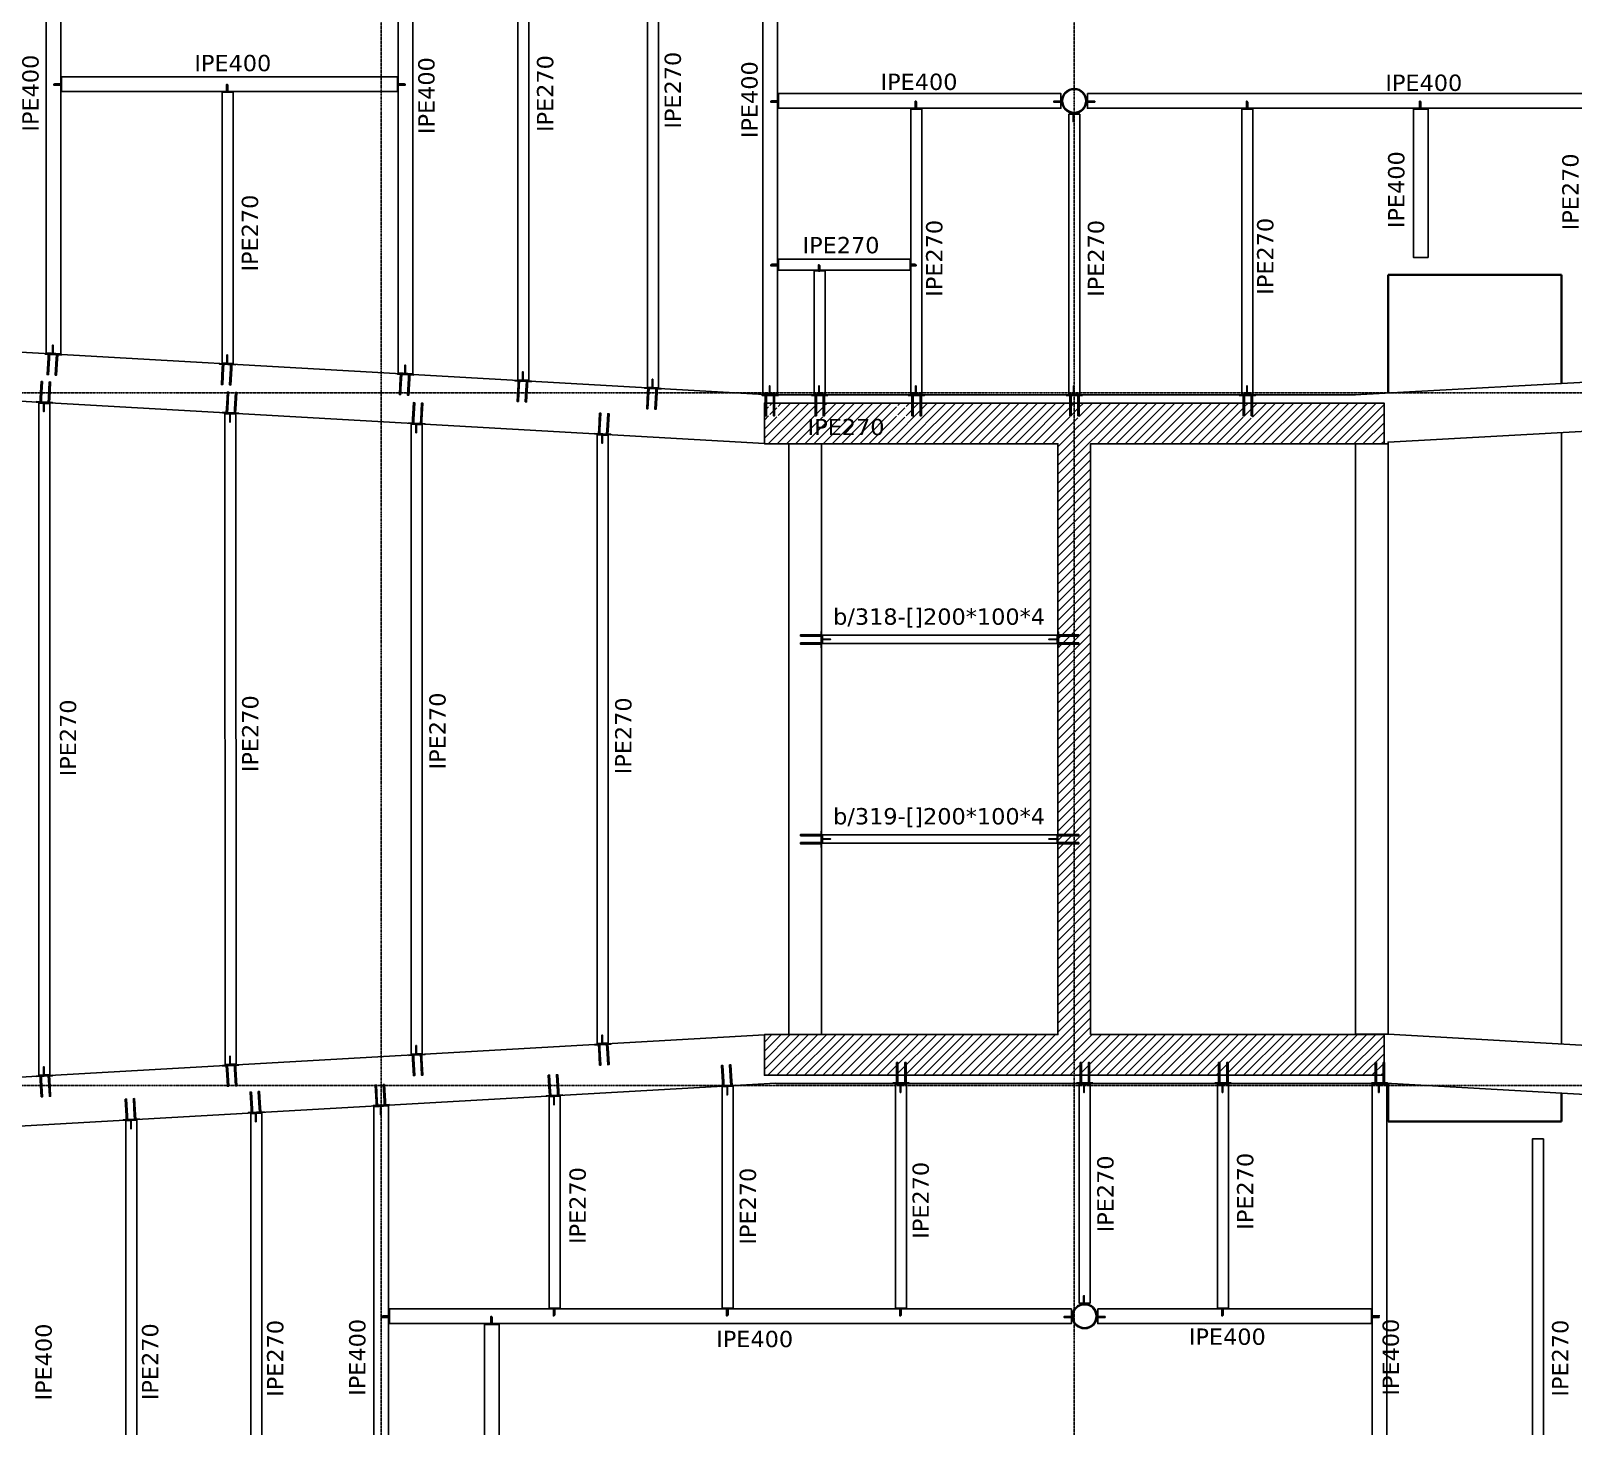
# Model space of a CAD drawing. Header units: millimetres. Extents: x -12345 to 95575, y -10708 to 31862.
# Drawn here: x 29701 to 48620, y 4320 to 21443 of the extents above; entities that cross this region are included whole.
import ezdxf
from ezdxf.enums import TextEntityAlignment as Align

# ---------------------------------------------------------------- set-up
doc = ezdxf.new("R2010")
doc.units = ezdxf.units.MM
doc.header["$LTSCALE"] = 0.95
doc.linetypes.add('DXK_LINE_DOT3', pattern=[5.9187, 2.979, -0.9799, 0.9799, -0.9799])
for name, color, linetype, lineweight in [('E_COLUMNAS-1', 1, 'Continuous', 25), ('E_COLUMNAS-3', 1, 'Continuous', 35), ('E_MUROS', 2, 'Continuous', 18), ('E_MUROS-1', 2, 'Continuous', 35), ('E_TEXTO', 3, 'Continuous', 9), ('E_VIGAS-1', 5, 'Continuous', 25), ('HCB_VIGAS', 4, 'Continuous', 25), ('S-COLS-HDLN-1', 52, 'Continuous', 9)]:
    doc.layers.add(name, color=color, linetype=linetype, lineweight=lineweight)
for name, color, linetype in [('HCB-ACH_PANT', 253, 'Continuous'), ('HCB-EJES', 1, 'Continuous'), ('HCB-PLATINAS', 5, 'Continuous'), ('HCB_PANTALLAS', 6, 'Continuous')]:
    doc.layers.add(name, color=color, linetype=linetype)
doc.styles.add('VERDANA', font='verdana.ttf')

# ---------------------------------------------------------------- blocks, each defined once
blk = doc.blocks.new('EST_SCM_COLUMNA-METALICA-SECCION-CIRCULAR - EST_SCM_COLUMNA-TUBULAR-CIRCULAR_PTEØ_12__e_10_3mm-V9-_22_00m_N_E_-NIVEL-6 DOC')
at = {"layer": 'S-COLS-HDLN-1'}
h = blk.add_hatch(dxfattribs=at)
h.set_pattern_fill('FP_7', color=256, style=0, pattern_type=2)
h.set_pattern_definition([(135, (40.035, -146.331), (-0.15909903, -0.15909903), [])])
h.paths.add_polyline_path([(0.022, -0.151), (0.063, -0.139), (0.1, -0.115), (0.128, -0.082), (0.146, -0.041), (0.152, 0), (0.144, 0.048), (0.128, 0.082), (0.1, 0.115), (0.059, 0.14), (0.02, 0.151), (-0.022, 0.151), (-0.063, 0.139), (-0.1, 0.115), (-0.131, 0.077), (-0.147, 0.04), (-0.152, 0), (-0.144, -0.048), (-0.128, -0.082), (-0.1, -0.115), (-0.059, -0.14), (-0.02, -0.151), (0.02, -0.151)])
h.paths.add_polyline_path([(-0.02, -0.141), (-0.063, -0.127), (-0.093, -0.107), (-0.121, -0.073), (-0.136, -0.04), (-0.142, 0), (-0.135, 0.043), (-0.12, 0.077), (-0.093, 0.107), (-0.059, 0.129), (-0.02, 0.141), (0.022, 0.14), (0.063, 0.127), (0.093, 0.107), (0.12, 0.077), (0.136, 0.04), (0.142, 0), (0.136, -0.04), (0.12, -0.077), (0.093, -0.107), (0.059, -0.129), (0.02, -0.141)])
at = {"layer": 'E_COLUMNAS-1'}
for radius, start, end in [(0.152, 360, 180), (0.152, 180, 360), (0.142, 0, 180), (0.142, 180, 0)]:
    blk.add_arc((0, 0), radius, start, end, dxfattribs=at)
blk = doc.blocks.new('EST_SCM_COLUMNA-METALICA-SECCION-CIRCULAR - EST_SCM_COLUMNA-TUBULAR-CIRCULAR_PTEØ_12__e_10_3mm-V25-_22_00m_N_E_-NIVEL-6 DOC')
at = {"layer": 'S-COLS-HDLN-1'}
h = blk.add_hatch(dxfattribs=at)
h.set_pattern_fill('FP_24', color=256, style=0, pattern_type=2)
h.set_pattern_definition([(135, (40.162, -161.244), (-0.15909903, -0.15909903), [])])
h.paths.add_polyline_path([(0.02, -0.151), (0.022, -0.151), (0.065, -0.138), (0.1, -0.115), (0.128, -0.082), (0.146, -0.041), (0.152, 0), (0.144, 0.048), (0.128, 0.082), (0.1, 0.115), (0.059, 0.14), (0.02, 0.151), (-0.028, 0.149), (-0.063, 0.139), (-0.1, 0.115), (-0.131, 0.077), (-0.147, 0.04), (-0.152, 0), (-0.144, -0.048), (-0.128, -0.082), (-0.1, -0.115), (-0.059, -0.14), (-0.017, -0.151), (0.02, -0.151)])
h.paths.add_polyline_path([(-0.02, -0.141), (-0.063, -0.127), (-0.093, -0.107), (-0.12, -0.077), (-0.136, -0.04), (-0.142, 0), (-0.135, 0.043), (-0.12, 0.077), (-0.093, 0.107), (-0.059, 0.129), (-0.02, 0.141), (0.022, 0.14), (0.063, 0.127), (0.093, 0.107), (0.12, 0.077), (0.136, 0.04), (0.142, 0), (0.136, -0.041), (0.12, -0.077), (0.093, -0.107), (0.059, -0.129), (0.016, -0.141), (-0.02, -0.141)])
at = {"layer": 'E_COLUMNAS-1'}
for radius, start, end in [(0.152, 360, 180), (0.152, 180, 360), (0.142, 0, 180), (0.142, 180, 0)]:
    blk.add_arc((0, 0), radius, start, end, dxfattribs=at)

msp = doc.modelspace()

# ---------------------------------------------------------------- hatches: boundary and pattern name
at = {"layer": 'E_MUROS'}
h = msp.add_hatch(dxfattribs=at)
h.set_pattern_fill('FP_4', color=256, scale=1000, style=0, pattern_type=2)
h.set_pattern_definition([(135, (82662.1, -140662.42), (-159.09903, -159.09903), [])])
h.paths.add_polyline_path([(42300.2, 9125.2), (42300.2, 9125.2), (42300.2, 9125.2)])
h.paths.add_polyline_path([(42300.2, 11575.2), (42300.2, 11575.2), (42300.2, 11795.2)])
at = {"layer": 'HCB-ACH_PANT'}
h = msp.add_hatch(dxfattribs=at)
h.set_pattern_fill('ANSI31', color=256, scale=25)
h.set_pattern_definition([(45, (-13332.36, -5955.66), (-56.1266, 56.1266), [])])
h.paths.add_polyline_path([(46300.2, 16875.2), (44724.4, 16875.2), (44724.4, 16869.2), (44686.5, 16869.2), (44686.5, 16823.7), (44686.5, 16619.2), (44670.5, 16619.2), (44670.5, 16823.7), (44670.5, 16869.2), (44586.5, 16869.2), (44586.5, 16823.7), (44586.5, 16619.2), (44570.5, 16619.2), (44570.5, 16823.7), (44570.5, 16869.2), (44524.4, 16869.2), (42599.5, 16871.1), (42599.5, 16869.2), (42561.5, 16869.2), (42561.5, 16823.7), (42561.5, 16619.2), (42545.5, 16619.2), (42545.5, 16823.7), (42545.5, 16869.2), (42500, 16869.2), (42500, 14031.2), (42556.2, 14031.2), (42556.2, 14015.2), (42500, 14015.2), (42500, 13931.2), (42556.2, 13931.2), (42556.2, 13915.2), (42500, 13915.2), (42500, 11581.2), (42556.2, 11581.2), (42556.2, 11565.2), (42500, 11565.2), (42500, 11481.2), (42556.2, 11481.2), (42556.2, 11465.2), (42500, 11465.2), (42500, 8625.2), (46300.2, 8625.2), (46300.2, 9125.2), (42700.2, 9125.2), (42700.2, 16375.2), (46300.2, 16375.2)])
h.paths.add_polyline_path([(42445.5, 16823.7), (42445.5, 16869.2), (42399.5, 16869.2), (40474.4, 16872.3), (40474.4, 16869.2), (40436.5, 16869.2), (40436.5, 16823.7), (40436.5, 16619.2), (40420.5, 16619.2), (40420.5, 16823.7), (40420.5, 16869.2), (40336.5, 16869.2), (40336.5, 16823.7), (40336.5, 16619.2), (40320.5, 16619.2), (40320.5, 16823.7), (40320.5, 16869.2), (40274.4, 16869.2), (39468.1, 16872.2), (39468.1, 16869.2), (39430.2, 16869.2), (39430.2, 16823.7), (39430.2, 16619.2), (39414.2, 16619.2), (39414.2, 16823.7), (39414.2, 16869.2), (39330.2, 16869.2), (39330.2, 16823.7), (39330.2, 16619.2), (39314.2, 16619.2), (39314.2, 16823.7), (39314.2, 16869.2), (39268.1, 16869.2), (38904.8, 16873), (38904.8, 16869.2), (38866.9, 16869.2), (38866.9, 16823.7), (38866.9, 16619.2), (38850.9, 16619.2), (38850.9, 16823.7), (38850.9, 16869.2), (38766.9, 16869.2), (38766.9, 16823.7), (38766.9, 16619.2), (38750.9, 16619.2), (38750.9, 16823.7), (38750.9, 16869.2), (38700.2, 16869.2), (38700.2, 16375.2), (42300.2, 16375.2), (42300.2, 14069.1), (42306.2, 14069.1), (42306.2, 14031.2), (42351.7, 14031.2), (42500, 14031.2), (42500, 16869.2), (42461.5, 16869.2), (42461.5, 16823.7), (42461.5, 16619.2), (42445.5, 16619.2)])
h.paths.add_polyline_path([(42500, 11465.2), (42351.7, 11465.2), (42306.2, 11465.2), (42306.2, 11419.1), (42300.2, 9125.2), (38700.2, 9125.2), (38700.2, 8625.2), (42500, 8625.2)])
h.paths.add_polyline_path([(42500, 13915.2), (42351.7, 13915.2), (42306.2, 13915.2), (42306.2, 13869.1), (42303.4, 11619.1), (42306.2, 11619.1), (42306.2, 11581.2), (42351.7, 11581.2), (42500, 11581.2)])
h.paths.add_polyline_path([(42500, 14015.2), (42351.7, 14015.2), (42314.2, 14015.2), (42308.5, 14017.5), (42307.7, 14019.5), (42306.2, 14023.2), (42306.2, 13923.2), (42307.7, 13926.8), (42308.5, 13928.8), (42314.2, 13931.2), (42351.7, 13931.2), (42500, 13931.2)])
h.paths.add_polyline_path([(42500, 11565.2), (42351.7, 11565.2), (42314.2, 11565.2), (42308.5, 11567.5), (42307.7, 11569.5), (42306.2, 11573.2), (42306.2, 11473.2), (42307.7, 11476.8), (42308.5, 11478.8), (42314.2, 11481.2), (42351.7, 11481.2), (42500, 11481.2)])

# ---------------------------------------------------------------- linework, layer by layer
at = {"layer": 'E_MUROS-1'}
for p, q in [((48475.2, 18450), (46350.2, 18450)), ((46350.2, 17000), (46350.2, 18450)), ((48475.2, 18400), (48475.2, 18450)), ((48475.2, 17114.6), (48475.2, 18400)), ((46350.2, 8525.2), (46350.2, 8058.1)), ((48475.2, 8108.1), (48475.2, 8406.7)), ((46350.2, 8058.1), (47832.7, 8058.1)), ((47832.7, 8058.1), (48475.2, 8058.1)), ((48475.2, 8058.1), (48475.2, 8108.1))]:
    msp.add_line(p, q, dxfattribs=at)
at = {"layer": 'E_VIGAS-1'}
for p, q in [((39400.2, 14025.2), (39400.2, 13925.2)), ((39400.2, 11575.2), (39400.2, 11475.2))]:
    msp.add_line(p, q, dxfattribs=at)
at = {"layer": 'HCB-EJES', "linetype": 'DXK_LINE_DOT3'}
for p, q in [((34000, -3906.8), (34000, 29407)), ((42500, -3906.8), (42500, 29407)), ((-10844.5, 17000), (94075, 17000)), ((-10844.5, 8500), (94075, 8500))]:
    msp.add_line(p, q, dxfattribs=at)
at = {"layer": 'HCB-PLATINAS', "color": 4}
for points in [[(30076.7, 17464.1), (29877, 17475.5), (29877.3, 17481.5), (30077, 17470.1)], [(32214.2, 17342.4), (32014.6, 17353.8), (32014.9, 17359.8), (32214.6, 17348.4)], [(34397.5, 17218.2), (34197.8, 17229.6), (34198.2, 17235.6), (34397.8, 17224.2)], [(35841.7, 17136), (35642, 17147.3), (35642.4, 17153.3), (35842, 17142)], [(37431.7, 17045.5), (37232, 17056.8), (37232.4, 17062.8), (37432, 17051.5)], [(29767.8, 16892.7), (29967.5, 16881.4), (29967.1, 16875.4), (29767.4, 16886.7)], [(38871.3, 16969.2), (38671.3, 16969.2), (38671.3, 16975.2), (38871.3, 16975.2)], [(39276, 16969.2), (39476, 16969.2), (39476, 16975.2), (39276, 16975.2)], [(40463.4, 16969.2), (40663.4, 16969.2), (40663.4, 16975.2), (40463.4, 16975.2)], [(42400, 16969.2), (42600, 16969.2), (42600, 16975.2), (42400, 16975.2)], [(44525, 16969.2), (44725, 16969.2), (44725, 16975.2), (44525, 16975.2)], [(32051.3, 16762.7), (32251, 16751.4), (32250.7, 16745.4), (32051, 16756.8)], [(34334.7, 16632.8), (34534.4, 16621.4), (34534, 16615.4), (34334.4, 16626.8)], [(36618.1, 16502.8), (36817.7, 16491.4), (36817.4, 16485.4), (36617.7, 16496.8)], [(39394.2, 13869.1), (39394.2, 14069.1), (39400.2, 14069.1), (39400.2, 13869.1)], [(42306.2, 13869.1), (42306.2, 14069.1), (42300.2, 14069.1), (42300.2, 13869.1)], [(39394.2, 11419.1), (39394.2, 11619.1), (39400.2, 11619.1), (39400.2, 11419.1)], [(36618.1, 8997), (36817.8, 9008.3), (36817.5, 9014.3), (36617.8, 9002.9)], [(32051.6, 8738.2), (32251.3, 8749.6), (32251, 8755.6), (32051.3, 8744.2)], [(34334.8, 8867.5), (34534.5, 8878.9), (34534.2, 8884.9), (34334.5, 8873.5)], [(29768, 8608.8), (29967.7, 8620.2), (29967.3, 8626.1), (29767.7, 8614.8)], [(40275, 8531.2), (40475, 8531.2), (40475, 8525.2), (40275, 8525.2)], [(42527.1, 8531.2), (42727.1, 8531.2), (42727.1, 8525.2), (42527.1, 8525.2)], [(44225.1, 8531.2), (44425.1, 8531.2), (44425.1, 8525.2), (44225.1, 8525.2)], [(46144.6, 8531.2), (46344.6, 8531.2), (46344.6, 8525.2), (46144.6, 8525.2)], [(36224.6, 8385.8), (36024.9, 8374.4), (36025.3, 8368.4), (36225, 8379.8)], [(38349.5, 8506.2), (38149.8, 8494.8), (38150.2, 8488.8), (38349.8, 8500.2)], [(32567.1, 8178.6), (32367.4, 8167.2), (32367.7, 8161.2), (32567.4, 8172.6)], [(34099.5, 8265.4), (33899.8, 8254), (33900.2, 8248), (34099.8, 8259.4)], [(31034.6, 8091.6), (30834.9, 8080.3), (30835.3, 8074.3), (31035, 8085.7)]]:
    msp.add_lwpolyline(points, close=True, dxfattribs=at)
at = {"layer": 'HCB-PLATINAS', "color": 5}
for points in [[(29926.3, 17471.2), (29922.8, 17472.9), (29919.1, 17471.6), (29917, 17470.9), (29914.4, 17465.4), (29912.2, 17427.9), (29900.6, 17223.7), (29916.6, 17222.8), (29928.2, 17427), (29930.3, 17464.4), (29928.3, 17470.2)], [(30026.2, 17465.5), (30022.6, 17467.2), (30018.9, 17465.9), (30016.9, 17465.2), (30014.2, 17459.7), (30012.1, 17422.2), (30000.5, 17218.1), (30016.4, 17217.2), (30028, 17421.3), (30030.2, 17458.8), (30028.2, 17464.5)], [(32063.9, 17349.5), (32060.4, 17351.2), (32056.7, 17349.9), (32054.6, 17349.2), (32051.9, 17343.7), (32049.8, 17306.2), (32038.2, 17102.1), (32054.2, 17101.1), (32065.8, 17305.3), (32067.9, 17342.8), (32065.9, 17348.5)], [(32163.8, 17343.8), (32160.2, 17345.5), (32156.5, 17344.2), (32154.4, 17343.5), (32151.8, 17338), (32149.7, 17300.5), (32138, 17096.4), (32154, 17095.5), (32165.6, 17299.6), (32167.8, 17337.1), (32165.7, 17342.9)], [(34247.2, 17225.3), (34243.7, 17227), (34239.9, 17225.7), (34237.9, 17224.9), (34235.2, 17219.4), (34233.1, 17182), (34221.5, 16977.8), (34237.4, 16976.9), (34249.1, 17181.1), (34251.2, 17218.5), (34249.2, 17224.3)], [(34347, 17219.6), (34343.5, 17221.3), (34339.8, 17220), (34337.7, 17219.3), (34335, 17213.7), (34332.9, 17176.3), (34321.3, 16972.1), (34337.3, 16971.2), (34348.9, 17175.4), (34351, 17212.8), (34349, 17218.6)], [(29818.3, 16891.4), (29821.8, 16889.7), (29825.5, 16890.9), (29827.6, 16891.7), (29830.2, 16897.2), (29832.4, 16934.6), (29844, 17138.8), (29828, 17139.7), (29816.4, 16935.5), (29814.3, 16898.1), (29816.3, 16892.3)], [(29918.1, 16885.7), (29921.6, 16884), (29925.3, 16885.3), (29927.4, 16886), (29930.1, 16891.5), (29932.2, 16928.9), (29943.8, 17133.1), (29927.8, 17134), (29916.2, 16929.9), (29914.1, 16892.4), (29916.1, 16886.6)], [(35691.4, 17143), (35687.8, 17144.7), (35684.1, 17143.4), (35682.1, 17142.7), (35679.4, 17137.2), (35677.3, 17099.7), (35665.6, 16895.6), (35681.6, 16894.7), (35693.2, 17098.8), (35695.4, 17136.3), (35693.4, 17142.1)], [(35791.2, 17137.3), (35787.7, 17139), (35784, 17137.7), (35781.9, 17137), (35779.2, 17131.5), (35777.1, 17094.1), (35765.5, 16889.9), (35781.5, 16889), (35793.1, 17093.2), (35795.2, 17130.6), (35793.2, 17136.4)], [(37281.4, 17052.5), (37277.8, 17054.2), (37274.1, 17052.9), (37272.1, 17052.2), (37269.4, 17046.7), (37267.3, 17009.2), (37255.6, 16805.1), (37271.6, 16804.2), (37283.2, 17008.3), (37285.4, 17045.8), (37283.4, 17051.6)], [(37381.2, 17046.8), (37377.7, 17048.5), (37374, 17047.2), (37371.9, 17046.5), (37369.2, 17041), (37367.1, 17003.6), (37355.5, 16799.4), (37371.5, 16798.5), (37383.1, 17002.7), (37385.2, 17040.1), (37383.2, 17045.9)], [(32101.8, 16761.4), (32105.4, 16759.7), (32109.1, 16761), (32111.1, 16761.7), (32113.8, 16767.2), (32115.9, 16804.6), (32127.5, 17008.8), (32111.6, 17009.7), (32100, 16805.6), (32097.8, 16768.1), (32099.8, 16762.3)], [(32201.7, 16755.7), (32205.2, 16754), (32208.9, 16755.3), (32211, 16756), (32213.6, 16761.5), (32215.8, 16799), (32227.4, 17003.1), (32211.4, 17004), (32199.8, 16799.9), (32197.7, 16762.4), (32199.7, 16756.6)], [(34385.2, 16631.4), (34388.7, 16629.7), (34392.4, 16631), (34394.5, 16631.7), (34397.2, 16637.2), (34399.3, 16674.7), (34410.9, 16878.8), (34394.9, 16879.7), (34383.3, 16675.6), (34381.2, 16638.1), (34383.2, 16632.4)], [(34485, 16625.7), (34488.6, 16624), (34492.3, 16625.3), (34494.3, 16626), (34497, 16631.5), (34499.1, 16669), (34510.7, 16873.2), (34494.8, 16874.1), (34483.2, 16669.9), (34481, 16632.5), (34483, 16626.7)], [(38720.9, 16967.7), (38717.2, 16969.2), (38713.6, 16967.7), (38711.6, 16966.8), (38709.2, 16961.2), (38709.3, 16923.7), (38709.3, 16719.2), (38725.3, 16719.2), (38725.3, 16923.7), (38725.2, 16961.2), (38722.9, 16966.8)], [(38820.9, 16967.7), (38817.2, 16969.2), (38813.6, 16967.7), (38811.6, 16966.8), (38809.2, 16961.2), (38809.3, 16923.7), (38809.3, 16719.2), (38825.3, 16719.2), (38825.3, 16923.7), (38825.2, 16961.2), (38822.9, 16966.8)], [(39326.4, 16967.7), (39330, 16969.2), (39333.7, 16967.7), (39335.7, 16966.8), (39338, 16961.2), (39338, 16923.7), (39338, 16719.2), (39322, 16719.2), (39322, 16923.7), (39322, 16961.2), (39324.4, 16966.8)], [(39426.4, 16967.7), (39430, 16969.2), (39433.7, 16967.7), (39435.7, 16966.8), (39438, 16961.2), (39438, 16923.7), (39438, 16719.2), (39422, 16719.2), (39422, 16923.7), (39422, 16961.2), (39424.4, 16966.8)], [(40513.9, 16967.7), (40517.5, 16969.2), (40521.1, 16967.7), (40523.1, 16966.8), (40525.5, 16961.2), (40525.5, 16923.7), (40525.5, 16719.2), (40509.5, 16719.2), (40509.5, 16923.7), (40509.5, 16961.2), (40511.8, 16966.8)], [(40613.9, 16967.7), (40617.5, 16969.2), (40621.1, 16967.7), (40623.1, 16966.8), (40625.5, 16961.2), (40625.5, 16923.7), (40625.5, 16719.2), (40609.5, 16719.2), (40609.5, 16923.7), (40609.5, 16961.2), (40611.8, 16966.8)], [(42450.5, 16967.7), (42454.1, 16969.2), (42457.7, 16967.7), (42459.8, 16966.8), (42462.1, 16961.2), (42462.1, 16923.7), (42462.1, 16719.2), (42446.1, 16719.2), (42446.1, 16923.7), (42446.1, 16961.2), (42448.4, 16966.8)], [(42550.5, 16967.7), (42554.1, 16969.2), (42557.7, 16967.7), (42559.8, 16966.8), (42562.1, 16961.2), (42562.1, 16923.7), (42562.1, 16719.2), (42546.1, 16719.2), (42546.1, 16923.7), (42546.1, 16961.2), (42548.4, 16966.8)], [(44575.5, 16967.7), (44579.1, 16969.2), (44582.7, 16967.7), (44584.8, 16966.8), (44587.1, 16961.2), (44587.1, 16923.7), (44587.1, 16719.2), (44571.1, 16719.2), (44571.1, 16923.7), (44571.1, 16961.2), (44573.4, 16966.8)], [(44675.5, 16967.7), (44679.1, 16969.2), (44682.7, 16967.7), (44684.8, 16966.8), (44687.1, 16961.2), (44687.1, 16923.7), (44687.1, 16719.2), (44671.1, 16719.2), (44671.1, 16923.7), (44671.1, 16961.2), (44673.4, 16966.8)], [(36668.5, 16501.4), (36672.1, 16499.7), (36675.8, 16501), (36677.9, 16501.7), (36680.5, 16507.3), (36682.6, 16544.7), (36694.3, 16748.9), (36678.3, 16749.8), (36666.7, 16545.6), (36664.5, 16508.2), (36666.6, 16502.4)], [(36768.4, 16495.7), (36771.9, 16494), (36775.6, 16495.3), (36777.7, 16496.1), (36780.4, 16501.6), (36782.5, 16539), (36794.1, 16743.2), (36778.1, 16744.1), (36766.5, 16539.9), (36764.4, 16502.5), (36766.4, 16496.7)], [(39392.7, 14019.5), (39394.2, 14023.2), (39392.7, 14026.8), (39391.9, 14028.8), (39386.2, 14031.2), (39348.7, 14031.2), (39144.2, 14031.2), (39144.2, 14015.2), (39348.7, 14015.2), (39386.2, 14015.2), (39391.9, 14017.5)], [(39392.7, 14019.5), (39394.2, 14023.2), (39392.7, 14026.8), (39391.9, 14028.8), (39386.2, 14031.2), (39348.7, 14031.2), (39144.2, 14031.2), (39144.2, 14015.2), (39348.7, 14015.2), (39386.2, 14015.2), (39391.9, 14017.5)], [(39392.7, 14019.5), (39394.2, 14023.2), (39392.7, 14026.8), (39391.9, 14028.8), (39386.2, 14031.2), (39348.7, 14031.2), (39144.2, 14031.2), (39144.2, 14015.2), (39348.7, 14015.2), (39386.2, 14015.2), (39391.9, 14017.5)], [(42307.7, 14019.5), (42306.2, 14023.2), (42307.7, 14026.8), (42308.5, 14028.8), (42314.2, 14031.2), (42351.7, 14031.2), (42556.2, 14031.2), (42556.2, 14015.2), (42351.7, 14015.2), (42314.2, 14015.2), (42308.5, 14017.5)], [(42307.7, 14019.5), (42306.2, 14023.2), (42307.7, 14026.8), (42308.5, 14028.8), (42314.2, 14031.2), (42351.7, 14031.2), (42556.2, 14031.2), (42556.2, 14015.2), (42351.7, 14015.2), (42314.2, 14015.2), (42308.5, 14017.5)], [(42307.7, 14019.5), (42306.2, 14023.2), (42307.7, 14026.8), (42308.5, 14028.8), (42314.2, 14031.2), (42351.7, 14031.2), (42556.2, 14031.2), (42556.2, 14015.2), (42351.7, 14015.2), (42314.2, 14015.2), (42308.5, 14017.5)], [(39392.7, 13919.5), (39394.2, 13923.2), (39392.7, 13926.8), (39391.9, 13928.8), (39386.2, 13931.2), (39348.7, 13931.2), (39144.2, 13931.2), (39144.2, 13915.2), (39348.7, 13915.2), (39386.2, 13915.2), (39391.9, 13917.5)], [(39392.7, 13919.5), (39394.2, 13923.2), (39392.7, 13926.8), (39391.9, 13928.8), (39386.2, 13931.2), (39348.7, 13931.2), (39144.2, 13931.2), (39144.2, 13915.2), (39348.7, 13915.2), (39386.2, 13915.2), (39391.9, 13917.5)], [(39392.7, 13919.5), (39394.2, 13923.2), (39392.7, 13926.8), (39391.9, 13928.8), (39386.2, 13931.2), (39348.7, 13931.2), (39144.2, 13931.2), (39144.2, 13915.2), (39348.7, 13915.2), (39386.2, 13915.2), (39391.9, 13917.5)], [(42307.7, 13919.5), (42306.2, 13923.2), (42307.7, 13926.8), (42308.5, 13928.8), (42314.2, 13931.2), (42351.7, 13931.2), (42556.2, 13931.2), (42556.2, 13915.2), (42351.7, 13915.2), (42314.2, 13915.2), (42308.5, 13917.5)], [(42307.7, 13919.5), (42306.2, 13923.2), (42307.7, 13926.8), (42308.5, 13928.8), (42314.2, 13931.2), (42351.7, 13931.2), (42556.2, 13931.2), (42556.2, 13915.2), (42351.7, 13915.2), (42314.2, 13915.2), (42308.5, 13917.5)], [(42307.7, 13919.5), (42306.2, 13923.2), (42307.7, 13926.8), (42308.5, 13928.8), (42314.2, 13931.2), (42351.7, 13931.2), (42556.2, 13931.2), (42556.2, 13915.2), (42351.7, 13915.2), (42314.2, 13915.2), (42308.5, 13917.5)], [(39392.7, 11569.5), (39394.2, 11573.2), (39392.7, 11576.8), (39391.9, 11578.8), (39386.2, 11581.2), (39348.7, 11581.2), (39144.2, 11581.2), (39144.2, 11565.2), (39348.7, 11565.2), (39386.2, 11565.2), (39391.9, 11567.5)], [(39392.7, 11569.5), (39394.2, 11573.2), (39392.7, 11576.8), (39391.9, 11578.8), (39386.2, 11581.2), (39348.7, 11581.2), (39144.2, 11581.2), (39144.2, 11565.2), (39348.7, 11565.2), (39386.2, 11565.2), (39391.9, 11567.5)], [(39392.7, 11569.5), (39394.2, 11573.2), (39392.7, 11576.8), (39391.9, 11578.8), (39386.2, 11581.2), (39348.7, 11581.2), (39144.2, 11581.2), (39144.2, 11565.2), (39348.7, 11565.2), (39386.2, 11565.2), (39391.9, 11567.5)], [(42307.7, 11569.5), (42306.2, 11573.2), (42307.7, 11576.8), (42308.5, 11578.8), (42314.2, 11581.2), (42351.7, 11581.2), (42556.2, 11581.2), (42556.2, 11565.2), (42351.7, 11565.2), (42314.2, 11565.2), (42308.5, 11567.5)], [(42307.7, 11569.5), (42306.2, 11573.2), (42307.7, 11576.8), (42308.5, 11578.8), (42314.2, 11581.2), (42351.7, 11581.2), (42556.2, 11581.2), (42556.2, 11565.2), (42351.7, 11565.2), (42314.2, 11565.2), (42308.5, 11567.5)], [(42307.7, 11569.5), (42306.2, 11573.2), (42307.7, 11576.8), (42308.5, 11578.8), (42314.2, 11581.2), (42351.7, 11581.2), (42556.2, 11581.2), (42556.2, 11565.2), (42351.7, 11565.2), (42314.2, 11565.2), (42308.5, 11567.5)], [(39392.7, 11469.5), (39394.2, 11473.2), (39392.7, 11476.8), (39391.9, 11478.8), (39386.2, 11481.2), (39348.7, 11481.2), (39144.2, 11481.2), (39144.2, 11465.2), (39348.7, 11465.2), (39386.2, 11465.2), (39391.9, 11467.5)], [(39392.7, 11469.5), (39394.2, 11473.2), (39392.7, 11476.8), (39391.9, 11478.8), (39386.2, 11481.2), (39348.7, 11481.2), (39144.2, 11481.2), (39144.2, 11465.2), (39348.7, 11465.2), (39386.2, 11465.2), (39391.9, 11467.5)], [(39392.7, 11469.5), (39394.2, 11473.2), (39392.7, 11476.8), (39391.9, 11478.8), (39386.2, 11481.2), (39348.7, 11481.2), (39144.2, 11481.2), (39144.2, 11465.2), (39348.7, 11465.2), (39386.2, 11465.2), (39391.9, 11467.5)], [(42307.7, 11469.5), (42306.2, 11473.2), (42307.7, 11476.8), (42308.5, 11478.8), (42314.2, 11481.2), (42351.7, 11481.2), (42556.2, 11481.2), (42556.2, 11465.2), (42351.7, 11465.2), (42314.2, 11465.2), (42308.5, 11467.5)], [(42307.7, 11469.5), (42306.2, 11473.2), (42307.7, 11476.8), (42308.5, 11478.8), (42314.2, 11481.2), (42351.7, 11481.2), (42556.2, 11481.2), (42556.2, 11465.2), (42351.7, 11465.2), (42314.2, 11465.2), (42308.5, 11467.5)], [(42307.7, 11469.5), (42306.2, 11473.2), (42307.7, 11476.8), (42308.5, 11478.8), (42314.2, 11481.2), (42351.7, 11481.2), (42556.2, 11481.2), (42556.2, 11465.2), (42351.7, 11465.2), (42314.2, 11465.2), (42308.5, 11467.5)], [(36668.6, 8998.3), (36672.2, 9000), (36675.9, 8998.7), (36677.9, 8998), (36680.6, 8992.5), (36682.7, 8955.1), (36694.3, 8750.9), (36678.4, 8750), (36666.8, 8954.1), (36664.6, 8991.6), (36666.6, 8997.4)], [(36768.5, 9004), (36772, 9005.7), (36775.7, 9004.4), (36777.8, 9003.7), (36780.4, 8998.2), (36782.6, 8960.7), (36794.2, 8756.6), (36778.2, 8755.7), (36766.6, 8959.8), (36764.5, 8997.3), (36766.5, 9003)], [(32102.1, 8739.6), (32105.6, 8741.3), (32109.3, 8740), (32111.4, 8739.3), (32114.1, 8733.8), (32116.2, 8696.3), (32127.8, 8492.2), (32111.8, 8491.3), (32100.2, 8695.4), (32098.1, 8732.9), (32100.1, 8738.7)], [(32201.9, 8745.3), (32205.5, 8747), (32209.2, 8745.7), (32211.2, 8745), (32213.9, 8739.5), (32216, 8702), (32227.7, 8497.9), (32211.7, 8496.9), (32200.1, 8701.1), (32197.9, 8738.6), (32200, 8744.3)], [(34385.3, 8868.9), (34388.8, 8870.6), (34392.5, 8869.3), (34394.6, 8868.6), (34397.3, 8863.1), (34399.4, 8825.6), (34411, 8621.5), (34395.1, 8620.5), (34383.4, 8824.7), (34381.3, 8862.2), (34383.3, 8867.9)], [(34485.1, 8874.6), (34488.7, 8876.3), (34492.4, 8875), (34494.5, 8874.3), (34497.1, 8868.7), (34499.2, 8831.3), (34510.9, 8627.1), (34494.9, 8626.2), (34483.3, 8830.4), (34481.1, 8867.8), (34483.2, 8873.6)], [(38199.2, 8499.1), (38195.6, 8497.4), (38191.9, 8498.7), (38189.9, 8499.5), (38187.2, 8505), (38185.1, 8542.4), (38173.5, 8746.6), (38189.4, 8747.5), (38201, 8543.3), (38203.2, 8505.9), (38201.2, 8500.1)], [(38299, 8504.8), (38295.5, 8503.1), (38291.8, 8504.4), (38289.7, 8505.1), (38287, 8510.6), (38284.9, 8548.1), (38273.3, 8752.3), (38289.3, 8753.2), (38300.9, 8549), (38303, 8511.6), (38301, 8505.8)], [(40325.5, 8532.7), (40329.1, 8531.2), (40332.7, 8532.7), (40334.8, 8533.5), (40337.1, 8539.2), (40337.1, 8576.7), (40337.1, 8781.2), (40321.1, 8781.2), (40321.1, 8576.7), (40321.1, 8539.2), (40323.4, 8533.5)], [(40425.5, 8532.7), (40429.1, 8531.2), (40432.7, 8532.7), (40434.8, 8533.5), (40437.1, 8539.2), (40437.1, 8576.7), (40437.1, 8781.2), (40421.1, 8781.2), (40421.1, 8576.7), (40421.1, 8539.2), (40423.4, 8533.5)], [(42577.5, 8532.7), (42581.2, 8531.2), (42584.8, 8532.7), (42586.8, 8533.5), (42589.2, 8539.2), (42589.2, 8576.7), (42589.2, 8781.2), (42573.2, 8781.2), (42573.2, 8576.7), (42573.2, 8539.2), (42575.5, 8533.5)], [(42677.5, 8532.7), (42681.2, 8531.2), (42684.8, 8532.7), (42686.8, 8533.5), (42689.2, 8539.2), (42689.2, 8576.7), (42689.2, 8781.2), (42673.2, 8781.2), (42673.2, 8576.7), (42673.2, 8539.2), (42675.5, 8533.5)], [(44275.6, 8532.7), (44279.2, 8531.2), (44282.8, 8532.7), (44284.9, 8533.5), (44287.2, 8539.2), (44287.2, 8576.7), (44287.2, 8781.2), (44271.2, 8781.2), (44271.2, 8576.7), (44271.2, 8539.2), (44273.5, 8533.5)], [(44375.6, 8532.7), (44379.2, 8531.2), (44382.8, 8532.7), (44384.9, 8533.5), (44387.2, 8539.2), (44387.2, 8576.7), (44387.2, 8781.2), (44371.2, 8781.2), (44371.2, 8576.7), (44371.2, 8539.2), (44373.5, 8533.5)], [(46195, 8532.7), (46198.7, 8531.2), (46202.3, 8532.7), (46204.3, 8533.5), (46206.7, 8539.2), (46206.7, 8576.7), (46206.7, 8781.2), (46190.7, 8781.2), (46190.7, 8576.7), (46190.7, 8539.2), (46193, 8533.5)], [(46295, 8532.7), (46298.7, 8531.2), (46302.3, 8532.7), (46304.3, 8533.5), (46306.7, 8539.2), (46306.7, 8576.7), (46306.7, 8781.2), (46290.7, 8781.2), (46290.7, 8576.7), (46290.7, 8539.2), (46293, 8533.5)], [(29818.5, 8610.2), (29822, 8611.9), (29825.7, 8610.6), (29827.8, 8609.8), (29830.5, 8604.3), (29832.6, 8566.9), (29844.2, 8362.7), (29828.2, 8361.8), (29816.6, 8566), (29814.5, 8603.4), (29816.5, 8609.2)], [(29918.3, 8615.8), (29921.9, 8617.5), (29925.6, 8616.3), (29927.6, 8615.5), (29930.3, 8610), (29932.4, 8572.6), (29944, 8368.4), (29928.1, 8367.5), (29916.5, 8571.7), (29914.3, 8609.1), (29916.3, 8614.9)], [(36074.3, 8378.7), (36070.8, 8377), (36067.1, 8378.3), (36065, 8379), (36062.3, 8384.6), (36060.2, 8422), (36048.6, 8626.2), (36064.5, 8627.1), (36076.2, 8422.9), (36078.3, 8385.5), (36076.3, 8379.7)], [(36174.1, 8384.4), (36170.6, 8382.7), (36166.9, 8384), (36164.8, 8384.7), (36162.2, 8390.2), (36160, 8427.7), (36148.4, 8631.8), (36164.4, 8632.8), (36176, 8428.6), (36178.1, 8391.1), (36176.1, 8385.4)], [(30884.3, 8084.6), (30880.8, 8082.9), (30877.1, 8084.2), (30875, 8084.9), (30872.3, 8090.4), (30870.2, 8127.9), (30858.6, 8332), (30874.6, 8332.9), (30886.2, 8128.8), (30888.3, 8091.3), (30886.3, 8085.6)], [(30984.1, 8090.3), (30980.6, 8088.6), (30976.9, 8089.9), (30974.8, 8090.6), (30972.2, 8096.1), (30970, 8133.5), (30958.4, 8337.7), (30974.4, 8338.6), (30986, 8134.5), (30988.1, 8097), (30986.1, 8091.2)], [(32416.7, 8171.5), (32413.2, 8169.8), (32409.5, 8171.1), (32407.4, 8171.8), (32404.8, 8177.3), (32402.6, 8214.8), (32391, 8418.9), (32407, 8419.8), (32418.6, 8215.7), (32420.7, 8178.2), (32418.7, 8172.5)], [(32516.6, 8177.2), (32513, 8175.5), (32509.3, 8176.8), (32507.3, 8177.5), (32504.6, 8183), (32502.5, 8220.4), (32490.9, 8424.6), (32506.8, 8425.5), (32518.4, 8221.4), (32520.6, 8183.9), (32518.6, 8178.1)], [(33949.2, 8258.3), (33945.6, 8256.6), (33941.9, 8257.9), (33939.9, 8258.6), (33937.2, 8264.1), (33935.1, 8301.6), (33923.5, 8505.7), (33939.4, 8506.7), (33951, 8302.5), (33953.2, 8265), (33951.2, 8259.3)], [(34049, 8264), (34045.5, 8262.3), (34041.8, 8263.6), (34039.7, 8264.3), (34037, 8269.8), (34034.9, 8307.3), (34023.3, 8511.4), (34039.3, 8512.3), (34050.9, 8308.2), (34053, 8270.7), (34051, 8264.9)]]:
    msp.add_lwpolyline(points, close=True, dxfattribs=at)
at = {"layer": 'HCB_PANTALLAS'}
msp.add_lwpolyline([(42700.2, 9125.2), (42700.2, 16375.2), (46300.2, 16375.2), (46300.2, 16875.2), (38700.2, 16875.2), (38700.2, 16375.2), (42300.2, 16375.2), (42300.2, 9125.2), (38700.2, 9125.2), (38700.2, 8625.2), (46300.2, 8625.2), (46300.2, 9125.2)], close=True, dxfattribs=at)
at = {"layer": 'HCB_VIGAS'}
for p, q in [((32047.7, 20687.4), (32047.7, 20680.1)), ((32182.7, 20680.2), (32182.7, 20687.4)), ((45950.2, 16975.6), (45942, 16975.2)), ((38839.8, 8525.2), (38839.8, 8527.9)), ((44257.6, 5778.6), (44257.6, 5771.3)), ((44392.6, 5771.3), (44392.6, 5778.6))]:
    msp.add_line(p, q, dxfattribs=at)
at = {"layer": 'HCB_VIGAS', "color": 30, "true_color": 0xf26722}
for p, q in [((38700.2, 16378.3), (25492.3, 17130.1)), ((48475.2, 9007.7), (48475.2, 16513.7)), ((25450.3, 8370.2), (38700.2, 9121))]:
    msp.add_line(p, q, dxfattribs=at)
at = {"layer": 'HCB_VIGAS'}
for points in [[(30067.6, 17480.6), (29887.6, 17490.9), (29887.9, 24192.6), (30067.9, 24192.6), (30067.6, 17480.6)], [(34208.4, 17245), (34208.7, 23746.5), (34388.7, 23746.5), (34388.4, 17234.7), (34208.4, 17245)], [(35810.1, 17153.8), (35675.1, 17161.4), (35675.2, 23808.9), (35810.2, 23808.9), (35810.1, 17153.8)], [(37400.1, 17063.3), (37265.1, 17070.9), (37265.2, 23808.9), (37400.2, 23808.9), (37400.1, 17063.3)], [(38862.1, 23747.1), (38862.1, 16985.7), (38681.7, 16996), (38682.1, 23747.1), (38862.1, 23747.1), (38862.1, 23747.1)], [(30067.7, 20775.8), (30067.7, 20775.8), (30067.7, 20785.8)], [(32182.6, 17360.2), (32047.6, 17367.9), (32047.6, 20690.1), (32182.6, 20690.1), (32182.6, 17360.3)], [(32111.6, 20700.1), (32111.6, 20785.8), (32101.6, 20785.8), (32101.6, 20700.1), (32111.6, 20700.1)], [(40630.9, 16985.2), (40495.9, 16985.2), (40495.9, 20481.8), (40630.9, 20481.8), (40630.9, 16985.2)], [(40559.8, 20491.8), (40559.8, 20577.5), (40549.8, 20577.5), (40549.8, 20491.8), (40559.8, 20491.8)], [(42347.5, 20567.5), (42248, 20567.5), (42248, 20577.5), (42347.5, 20577.5), (42347.5, 20567.5)], [(42652.5, 20567.5), (42752, 20567.5), (42752, 20577.5), (42652.5, 20577.5), (42652.5, 20567.5)], [(44692.5, 16985.2), (44557.5, 16985.2), (44557.5, 20481.8), (44692.5, 20481.8), (44692.5, 16985.2)], [(44621.4, 20491.8), (44621.4, 20577.5), (44611.4, 20577.5), (44611.4, 20491.8), (44621.4, 20491.8)], [(46840, 18662.7), (46660, 18662.7), (46659.9, 20481.8), (46839.9, 20481.8), (46840, 18662.7)], [(46746.4, 20491.8), (46746.4, 20577.5), (46736.4, 20577.5), (46736.4, 20491.8), (46746.4, 20491.8)], [(42567.5, 16985.2), (42432.5, 16985.2), (42432.5, 20419.4), (42567.5, 20419.4), (42567.5, 16985.2)], [(42495.7, 20429.4), (42495.7, 20329.9), (42485.7, 20329.9), (42485.7, 20429.4), (42495.7, 20429.4)], [(39372.4, 18484.7), (39372.4, 18570.4), (39362.4, 18570.4), (39362.4, 18506.2), (39372.4, 18506.2)], [(39308.5, 16985.2), (39308.5, 18496.2), (39443.5, 18496.2), (39443.5, 16985.2), (39308.5, 16985.2)], [(29799.4, 8627.7), (29934.4, 8635.4), (29799.4, 8627.7), (29799.1, 16874.6), (29934.1, 16866.8), (29934.4, 8635.4)], [(32082.8, 8756.7), (32217.8, 8764.4), (32082.8, 8756.7), (32082.7, 16744.4), (32217.7, 16736.7), (32217.8, 8764.4)], [(34366, 8886), (34501, 8893.7), (34366, 8886), (34365.9, 16614), (34501, 16606.3), (34501, 8893.7)], [(36649.4, 9014.8), (36784.4, 9022.5), (36649.4, 9014.8), (36649.3, 16484.4), (36784.3, 16476.7), (36784.4, 9022.5)], [(42290.2, 13925.2), (39410.2, 13925.2), (39410.2, 14025.2), (42290.2, 14025.2)], [(39410.2, 14025.2), (39410.2, 13925.2)], [(42290.2, 14025.2), (42290.2, 13925.2)], [(42290.2, 11475.2), (39410.2, 11475.2), (39410.2, 11575.2), (42290.2, 11575.2)], [(39410.2, 11575.2), (39410.2, 11475.2)], [(42290.2, 11575.2), (42290.2, 11475.2)], [(40307.5, 8516), (40442.5, 8516), (40442.5, 5768.6), (40307.5, 5768.6), (40307.5, 8516)], [(42694.6, 8516), (42694.6, 5831), (42559.6, 5831), (42559.6, 8516), (42694.6, 8516)], [(44392.6, 8516), (44392.6, 5768.5), (44257.6, 5768.5), (44257.6, 8516), (44392.6, 8516)], [(46154.6, 8515.2), (46334.6, 8515.2), (46334.6, 1753.8), (46154.6, 1753.8), (46154.6, 8515.2)], [(36192.5, 8369.9), (36192.5, 5768.6), (36057.5, 5768.6), (36057.5, 8362.3), (36192.5, 8370), (36057.5, 8362.3)], [(38317.5, 8492.3), (38317.5, 5768.6), (38182.5, 5768.6), (38182.5, 8484.7), (38317.5, 8492.3), (38182.5, 8484.7)], [(32535, 8160.7), (32535.1, 1691.4), (32400.1, 1691.4), (32400.1, 8153), (32535, 8160.7), (32400.1, 8153)], [(34090, 8248.8), (34090, 1753.8), (33910, 1753.8), (33910, 8238.6), (34090, 8248.8), (33910, 8238.6)], [(31002.6, 8073.8), (31002.6, 1691.4), (30867.6, 1691.4), (30867.6, 8066.1), (31002.6, 8073.8), (30867.6, 8066.1)], [(42623.8, 5820.9), (42623.8, 5920.4), (42613.8, 5920.4), (42613.8, 5820.9), (42623.8, 5820.9)], [(36121.5, 5672.8), (36121.5, 5758.6), (36111.5, 5758.6), (36111.5, 5672.9), (36121.5, 5672.9)], [(38246.4, 5672.8), (38246.4, 5758.6), (38236.4, 5758.6), (38236.4, 5672.9), (38246.4, 5672.9)], [(38246.7, 5758.6), (38246.7, 5758.6), (38236.7, 5758.6)], [(40371.4, 5672.8), (40371.4, 5758.6), (40361.4, 5758.6), (40361.4, 5672.9), (40371.4, 5672.9)], [(40371.7, 5758.5), (40361.7, 5758.5)], [(44321.6, 5672.7), (44321.6, 5758.5), (44311.6, 5758.5), (44311.6, 5672.8), (44321.6, 5672.8)], [(44321.8, 5758.5), (44311.8, 5758.5)], [(46154.6, 5672.8), (46154.6, 5682.8)], [(46240.3, 5682.8), (46240.3, 5672.8)], [(34004.3, 5654.3), (34004.3, 5664.3)], [(34090, 5664.3), (34090, 5664.3), (34090, 5654.3)], [(35343.4, 5664.3), (35343.4, 5664.3), (35353.4, 5664.3)], [(35353.4, 5578.6), (35353.4, 5578.6), (35343.4, 5578.6)], [(35354.2, 5664.4), (35354.2, 5578.6), (35344.2, 5578.6), (35344.2, 5664.3), (35354.2, 5664.3)], [(36111.7, 5672.9), (36111.7, 5672.8), (36121.7, 5672.8)], [(36121.7, 5672.8), (36121.7, 5672.9)], [(38236.7, 5672.9), (38236.7, 5672.9), (38246.7, 5672.9)], [(40361.7, 5672.9), (40361.7, 5672.8), (40371.7, 5672.8)], [(40371.7, 5672.8), (40371.7, 5672.9)], [(42474.5, 5654.3), (42375, 5654.3), (42375, 5664.3), (42474.5, 5664.3), (42474.5, 5654.3)], [(42779.6, 5654.3), (42879.1, 5654.3), (42879.1, 5664.3), (42779.6, 5664.3), (42779.6, 5654.3)], [(44311.8, 5672.9), (44311.8, 5672.8), (44321.8, 5672.8)], [(44321.8, 5672.8), (44321.8, 5672.9)]]:
    msp.add_lwpolyline(points, dxfattribs=at)
for points in [[(30077.9, 20880.1), (34198.4, 20880.1), (34198.4, 20700.1), (30077.9, 20700.1)], [(30067.7, 20776.7), (30067.7, 20786.7), (29981.8, 20786.7), (29981.8, 20776.7)], [(30077.9, 20786.7), (30077.9, 20793.8), (29992.9, 20793.8), (29992.9, 20786.7)], [(32111.6, 20775.8), (32118.7, 20775.8), (32118.7, 20690.1), (32111.6, 20690.1)], [(34198.4, 20786.7), (34198.4, 20793.8), (34283.3, 20793.8), (34283.3, 20786.7)], [(34208.6, 20776.7), (34208.6, 20786.7), (34294.1, 20786.7), (34294.1, 20776.7)], [(38872.1, 20671.8), (38872.1, 20491.8), (42337.6, 20491.8), (42337.6, 20671.8)], [(42662.4, 20671.8), (50900, 20671.8), (50900, 20491.8), (42662.4, 20491.8)], [(38862.1, 20568.3), (38862.1, 20578.3), (38776.4, 20578.3), (38776.4, 20568.3)], [(38872.1, 20578.2), (38872.1, 20585.3), (38787.1, 20585.4), (38787.1, 20578.3)], [(40559.8, 20567.5), (40566.9, 20567.5), (40566.9, 20481.8), (40559.8, 20481.8)], [(44621.4, 20567.5), (44628.5, 20567.5), (44628.5, 20481.8), (44621.4, 20481.8)], [(46746.4, 20567.5), (46753.5, 20567.5), (46753.5, 20481.8), (46746.4, 20481.8)], [(38862.1, 18560.2), (38862.1, 18570.2), (38776.4, 18570.2), (38776.4, 18560.2)], [(38872.1, 18570.1), (38872.1, 18577.2), (38787.1, 18577.3), (38787.1, 18570.2)], [(40485.9, 18641.2), (40485.9, 18506.2), (38872.1, 18506.2), (38872.1, 18641.2)], [(39372.4, 18560.4), (39379.5, 18560.4), (39379.5, 18496.2), (39372.4, 18496.2)], [(40485.9, 18570.1), (40485.9, 18577.2), (40549.3, 18577.3), (40549.3, 18570.2)], [(40495.9, 18560.2), (40495.9, 18570.2), (40560.1, 18570.2), (40560.1, 18560.2)], [(29974.4, 17476), (29974.4, 17586.5), (29968.4, 17586.5), (29968.4, 17476.3)], [(32112, 17354.3), (32112, 17464.8), (32106, 17464.8), (32106, 17354.6)], [(34295.3, 17230), (34295.3, 17340.6), (34289.3, 17340.6), (34289.3, 17230.4)], [(35739.4, 17147.8), (35739.5, 17258.3), (35733.5, 17258.3), (35733.5, 17148.1)], [(37329.4, 17057.3), (37329.5, 17167.8), (37323.5, 17167.8), (37323.5, 17057.6)], [(38767.7, 16975.2), (38767.8, 17085.6), (38761.8, 17085.6), (38761.8, 16975.2)], [(39366.7, 16975.2), (39366.7, 17085.2), (39372.7, 17085.2), (39372.7, 16975.2)], [(40554.1, 16975.2), (40554.1, 17085.2), (40560.1, 17085.2), (40560.1, 16975.2)], [(42490.7, 16975.2), (42490.7, 17085.2), (42496.7, 17085.2), (42496.7, 16975.2)], [(44615.7, 16975.2), (44615.7, 17085.2), (44621.7, 17085.2), (44621.7, 16975.2)], [(29863.6, 16881.2), (29857.6, 16881.5), (29857.6, 16771), (29863.6, 16771)], [(32147.2, 16751.2), (32141.2, 16751.6), (32141.2, 16641), (32147.2, 16641)], [(34430.3, 16621.3), (34424.2, 16621.6), (34424.2, 16511.1), (34430.2, 16511.1)], [(36713.3, 16491.3), (36707.3, 16491.6), (36707.3, 16381.1), (36713.3, 16381.1)], [(39400.2, 13978.2), (39400.2, 13972.2), (39410.2, 13972.2), (39510.2, 13972.2), (39510.2, 13978.2), (39410.2, 13978.2)], [(42300.2, 13978.2), (42300.2, 13972.2), (42290.2, 13972.2), (42190.2, 13972.2), (42190.2, 13978.2), (42290.2, 13978.2)], [(39400.2, 11528.2), (39400.2, 11522.2), (39410.2, 11522.2), (39510.2, 11522.2), (39510.2, 11528.2), (39410.2, 11528.2)], [(42300.2, 11528.2), (42300.2, 11522.2), (42290.2, 11522.2), (42190.2, 11522.2), (42190.2, 11528.2), (42290.2, 11528.2)], [(36713.3, 9008.4), (36707.3, 9008.1), (36707.3, 9118.6), (36713.3, 9118.6)], [(34430.4, 8879), (34424.4, 8878.7), (34424.4, 8989.2), (34430.4, 8989.2)], [(29863.6, 8620.3), (29857.6, 8619.9), (29857.6, 8730.5), (29863.6, 8730.5)], [(32147.2, 8749.7), (32141.2, 8749.4), (32141.2, 8859.9), (32147.2, 8859.9)], [(40365.7, 8525.2), (40365.7, 8415.2), (40371.7, 8415.2), (40371.7, 8525.2)], [(42617.8, 8525.2), (42617.8, 8415.2), (42623.8, 8415.2), (42623.8, 8525.2)], [(44315.8, 8525.2), (44315.8, 8415.2), (44321.8, 8415.2), (44321.8, 8525.2)], [(46234.3, 8525.2), (46234.3, 8415.2), (46240.3, 8415.2), (46240.3, 8525.2)], [(36115.7, 8373.6), (36121.7, 8373.9), (36121.7, 8263.5), (36115.7, 8263.5)], [(38240.7, 8494), (38246.7, 8494.3), (38246.7, 8383.8), (38240.7, 8383.8)], [(32458.2, 8166.4), (32464.3, 8166.7), (32464.3, 8056.2), (32458.3, 8056.2)], [(33989.7, 8253.2), (33995.7, 8253.5), (33995.7, 8143), (33989.7, 8143)], [(30925.8, 8079.5), (30931.8, 8079.8), (30931.8, 7969.3), (30925.8, 7969.3)], [(48120.2, 1691.4), (48255.2, 1691.4), (48255.2, 7845.3), (48120.2, 7845.3)], [(34100, 5758.6), (34100, 5578.6), (42464.7, 5578.6), (42464.7, 5758.6)], [(34100, 5758.6), (42464.7, 5758.6), (42464.7, 5578.6), (34100, 5578.6)], [(36121.5, 5768.6), (36128.6, 5768.6), (36128.6, 5682.9), (36121.5, 5682.9)], [(38246.4, 5768.6), (38253.5, 5768.6), (38253.5, 5682.9), (38246.4, 5682.9)], [(40371.4, 5768.6), (40378.5, 5768.6), (40378.5, 5682.9), (40371.4, 5682.9)], [(42789.5, 5758.6), (46144.6, 5758.5), (46144.6, 5578.5), (42789.5, 5578.6)], [(44321.6, 5768.5), (44328.7, 5768.5), (44328.7, 5682.8), (44321.6, 5682.8)], [(34089.8, 5655.1), (34089.8, 5665.1), (34004.3, 5665.1), (34004.3, 5655.1)], [(34100, 5665.1), (34100, 5672.2), (34015.1, 5672.2), (34015.1, 5665.1)], [(35267.7, 1543.8), (35447.7, 1543.8), (35447.7, 5568.6), (35267.7, 5568.6)], [(35354.2, 5568.6), (35361.3, 5568.6), (35361.3, 5654.3), (35354.2, 5654.3)], [(46144.6, 5665), (46144.6, 5672.1), (46229.5, 5672.1), (46229.5, 5665)], [(46154.7, 5655), (46154.7, 5665), (46240.3, 5665), (46240.3, 5655)]]:
    msp.add_lwpolyline(points, close=True, dxfattribs=at)
at = {"layer": 'HCB_VIGAS', "color": 30, "true_color": 0xf26722}
msp.add_lwpolyline([(68000.2, 7770.2), (59500, 7770.2), (59500, 7779.9), (46391.2, 8525.2), (38839.8, 8525.2), (38839.8, 8527.9), (25097.6, 7749.2), (25096.4, 7770.1), (18191, 7770.1), (17000.2, 7770.1), (17000.2, 17130.1), (17000.2, 17630.1), (17000.2, 17730.1), (25118.5, 17730.1), (25119.7, 17752.3), (38772.1, 16975.2), (45942, 16975.2), (59662.7, 17730.2), (68000.2, 17730.2)], close=True, dxfattribs=at)
for points in [[(46350.2, 16375.2), (46350.2, 16396.7), (59678.3, 17130.2)], [(39400.2, 9125.2), (39000.2, 9125.2), (39000.2, 16375.2), (39400.2, 16375.2), (39400.2, 9125.2)], [(46350.2, 9128.5), (46350.2, 16375.2), (45950.2, 16375.2), (45950.2, 9128.5), (46350.2, 9128.5)], [(46350.2, 9128.5), (59500, 8380.9), (59500.2, 8370.2)]]:
    msp.add_lwpolyline(points, dxfattribs=at)

# ---------------------------------------------------------------- block references
at = {"layer": 'E_COLUMNAS-3', "xscale": 1000.000000001404, "yscale": 1000.000000001404, "zscale": 1000.000000001404}
for name, p in [('EST_SCM_COLUMNA-METALICA-SECCION-CIRCULAR - EST_SCM_COLUMNA-TUBULAR-CIRCULAR_PTEØ_12__e_10_3mm-V25-_22_00m_N_E_-NIVEL-6 DOC', (42500, 20581.8)), ('EST_SCM_COLUMNA-METALICA-SECCION-CIRCULAR - EST_SCM_COLUMNA-TUBULAR-CIRCULAR_PTEØ_12__e_10_3mm-V9-_22_00m_N_E_-NIVEL-6 DOC', (42627.1, 5668.6))]:
    msp.add_blockref(name, p, dxfattribs=at)

# ---------------------------------------------------------------- texts
at = {"layer": 'E_TEXTO', "style": 'VERDANA'}
for s, p in [('IPE400', (29796.1, 20677.6)), ('IPE400', (34652.8, 20647.4)), ('IPE270', (36109.7, 20672.6)), ('IPE270', (37675.5, 20713.7)), ('IPE400', (38616, 20597.4)), ('IPE400', (46549.7, 19493.3)), ('IPE270', (48686.1, 19466.3)), ('IPE270', (32488.3, 18960.3)), ('IPE270', (44942.8, 18676)), ('IPE270', (40882.6, 18651)), ('IPE270', (42866.6, 18650)), ('IPE270', (32492.4, 12817.1)), ('IPE270', (34789.2, 12850.5)), ('IPE270', (37068.6, 12791)), ('IPE270', (30256.9, 12765.5)), ('IPE270', (42981.9, 7169.8)), ('IPE270', (44696.7, 7202.2)), ('IPE270', (36507.8, 7026.7)), ('IPE270', (38596.2, 7019)), ('IPE270', (40716.5, 7091.6)), ('IPE400', (29957, 5106.8)), ('IPE270', (31264.2, 5110.2)), ('IPE270', (32798.3, 5151.7)), ('IPE400', (33805, 5164.3)), ('IPE400', (46482.4, 5166.1)), ('IPE270', (48561.3, 5154.2))]:
    msp.add_text(s, height=200, rotation=90, dxfattribs=at).set_placement(p, align=Align.CENTER)
for s, p in [('IPE400', (32178.5, 20947.3)), ('IPE400', (40595.9, 20717.1)), ('IPE400', (46788.1, 20705.5)), ('IPE270', (39639.3, 18712.7)), ('IPE270', (39701.1, 16481)), ('b/318-[]200*100*4', (40842.2, 14154.5)), ('b/319-[]200*100*4', (40842.2, 11704.5)), ('IPE400', (38580.1, 5289.8)), ('IPE400', (44377.9, 5318.2))]:
    msp.add_text(s, height=200, dxfattribs=at).set_placement(p, align=Align.CENTER)

doc.saveas('drawing.dxf')
